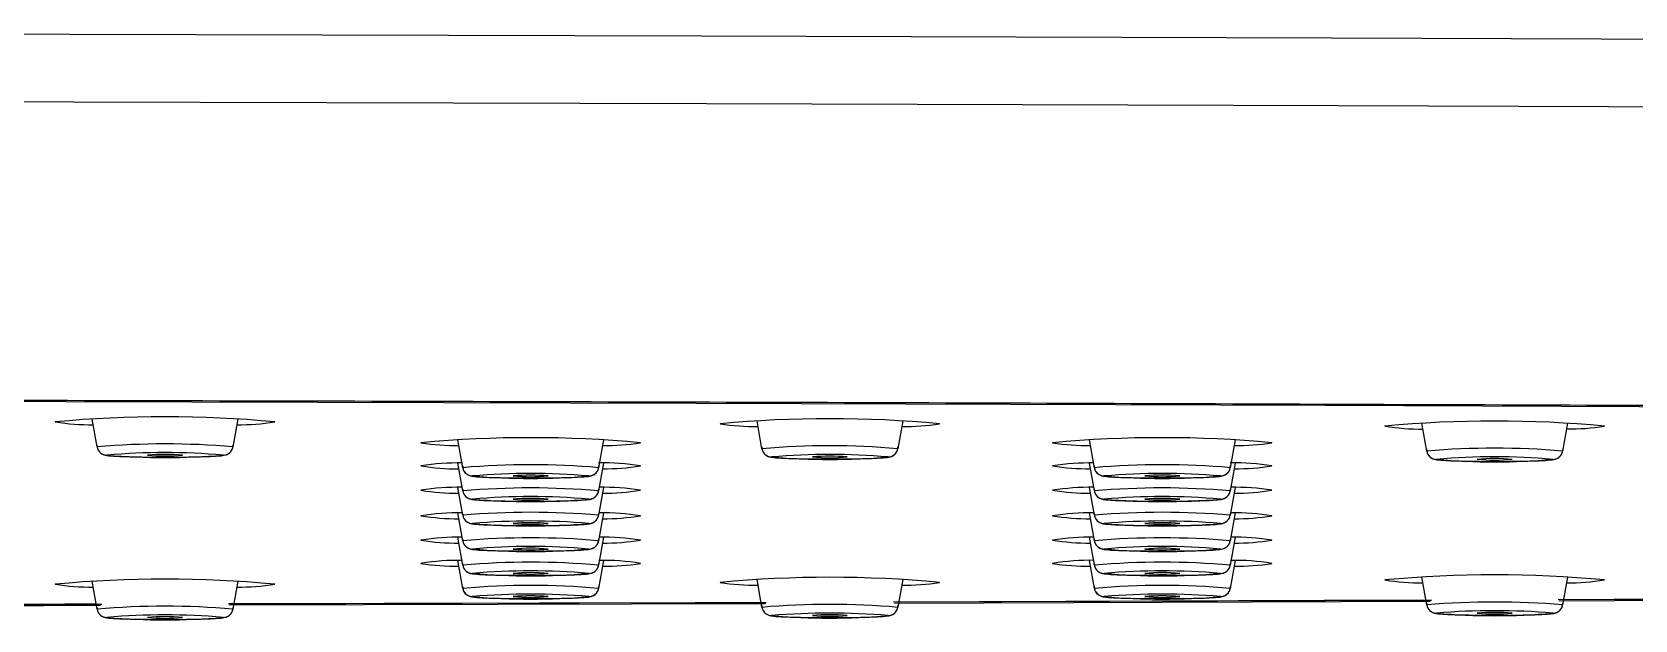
# Model space of a CAD drawing. Extents: x 4885 to 9138, y -729 to 2388.
# Drawn here: x 6244.54 to 6292.75, y 1045.76 to 1063.45 of the extents above; entities that cross this region are included whole.
import ezdxf

# ---------------------------------------------------------------- set-up
doc = ezdxf.new("R2010")
doc.units = 0
doc.header["$LTSCALE"] = 10
doc.header["$MEASUREMENT"] = 0
doc.layers.get('0').update_dxf_attribs({"linetype": 'CONTINUOUS'})

msp = doc.modelspace()

# ---------------------------------------------------------------- linework, layer by layer
for p, q in [((6245.235, 1051.719), (6245.243, 1051.727)), ((6246.492, 1050.968), (6246.344, 1051.805)), ((6250.727, 1051.805), (6250.579, 1050.968)), ((6251.835, 1051.719), (6251.827, 1051.727)), ((6265.235, 1051.664), (6265.243, 1051.672)), ((6266.492, 1050.912), (6266.344, 1051.75)), ((6270.727, 1051.75), (6270.579, 1050.912)), ((6271.835, 1051.664), (6271.827, 1051.672)), ((6286.492, 1050.84), (6286.344, 1051.678)), ((6290.727, 1051.678), (6290.579, 1050.84)), ((6285.235, 1051.592), (6285.243, 1051.6)), ((6291.835, 1051.592), (6291.827, 1051.6)), ((6256.235, 1051.093), (6256.243, 1051.101)), ((6257.492, 1050.341), (6257.344, 1051.179)), ((6261.727, 1051.179), (6261.579, 1050.341)), ((6262.835, 1051.093), (6262.827, 1051.101)), ((6275.235, 1051.093), (6275.243, 1051.101)), ((6276.492, 1050.341), (6276.344, 1051.179)), ((6280.727, 1051.179), (6280.579, 1050.341)), ((6281.835, 1051.093), (6281.827, 1051.101)), ((6256.235, 1050.395), (6256.243, 1050.403)), ((6257.492, 1049.643), (6257.344, 1050.481)), ((6261.727, 1050.481), (6261.579, 1049.643)), ((6262.835, 1050.395), (6262.827, 1050.403)), ((6275.235, 1050.395), (6275.243, 1050.403)), ((6276.492, 1049.643), (6276.344, 1050.481)), ((6280.727, 1050.481), (6280.579, 1049.643)), ((6281.835, 1050.395), (6281.827, 1050.403)), ((6257.492, 1048.91), (6257.344, 1049.748)), ((6261.727, 1049.748), (6261.579, 1048.91)), ((6276.492, 1048.91), (6276.344, 1049.748)), ((6280.727, 1049.748), (6280.579, 1048.91)), ((6256.235, 1049.662), (6256.243, 1049.67)), ((6262.835, 1049.662), (6262.827, 1049.67)), ((6275.235, 1049.662), (6275.243, 1049.67)), ((6281.835, 1049.662), (6281.827, 1049.67)), ((6256.235, 1048.894), (6256.243, 1048.902)), ((6257.492, 1048.142), (6257.344, 1048.98)), ((6261.727, 1048.98), (6261.579, 1048.142)), ((6262.835, 1048.894), (6262.827, 1048.902)), ((6275.235, 1048.894), (6275.243, 1048.902)), ((6276.492, 1048.142), (6276.344, 1048.98)), ((6280.727, 1048.98), (6280.579, 1048.142)), ((6281.835, 1048.894), (6281.827, 1048.902)), ((6256.235, 1048.161), (6256.243, 1048.169)), ((6257.492, 1047.41), (6257.344, 1048.247)), ((6261.727, 1048.247), (6261.579, 1047.41)), ((6262.835, 1048.161), (6262.827, 1048.169)), ((6275.235, 1048.161), (6275.243, 1048.169)), ((6276.492, 1047.41), (6276.344, 1048.247)), ((6280.727, 1048.247), (6280.579, 1047.41)), ((6281.835, 1048.161), (6281.827, 1048.169)), ((6256.235, 1047.463), (6256.243, 1047.471)), ((6257.492, 1046.712), (6257.344, 1047.549)), ((6261.727, 1047.549), (6261.579, 1046.712)), ((6262.835, 1047.463), (6262.827, 1047.471)), ((6275.235, 1047.463), (6275.243, 1047.471)), ((6276.492, 1046.712), (6276.344, 1047.549)), ((6280.727, 1047.549), (6280.579, 1046.712)), ((6281.835, 1047.463), (6281.827, 1047.471)), ((6245.235, 1046.837), (6245.243, 1046.845)), ((6246.492, 1046.085), (6246.344, 1046.923)), ((6250.727, 1046.923), (6250.579, 1046.085)), ((6251.835, 1046.837), (6251.827, 1046.845)), ((6265.235, 1046.892), (6265.243, 1046.9)), ((6266.492, 1046.141), (6266.344, 1046.978)), ((6270.727, 1046.978), (6270.579, 1046.141)), ((6271.835, 1046.892), (6271.827, 1046.9)), ((6285.235, 1046.964), (6285.243, 1046.972)), ((6286.492, 1046.212), (6286.344, 1047.05)), ((6290.727, 1047.05), (6290.579, 1046.212)), ((6291.835, 1046.964), (6291.827, 1046.972)), ((6290.441, 1046.379), (6296.603, 1046.404)), ((6302.342, 1046.413), (6290.466, 1046.364)), ((6290.475, 1046.34), (6302.442, 1046.385)), ((6250.473, 1046.215), (6266.595, 1046.255)), ((6270.477, 1046.265), (6286.594, 1046.326))]:
    msp.add_line(p, q)
at = {"flags": 128}
for points in [[(6074.512, 1063.197), (6093.44, 1063.273), (6112.41, 1063.335), (6131.412, 1063.383), (6150.44, 1063.418), (6169.483, 1063.438), (6188.535, 1063.445), (6207.587, 1063.438), (6226.631, 1063.418), (6245.658, 1063.383), (6264.661, 1063.335), (6283.63, 1063.273), (6302.559, 1063.197)], [(6302.807, 1061.151), (6283.837, 1061.227), (6264.826, 1061.289), (6245.782, 1061.337), (6226.714, 1061.372), (6207.629, 1061.393), (6188.535, 1061.4), (6169.442, 1061.393), (6150.357, 1061.372), (6131.288, 1061.337), (6112.244, 1061.289), (6093.233, 1061.227), (6074.263, 1061.151)], [(6074.728, 1052.143), (6093.621, 1052.219), (6112.554, 1052.281), (6131.521, 1052.329), (6150.512, 1052.363), (6169.52, 1052.384), (6188.535, 1052.391), (6207.551, 1052.384), (6226.558, 1052.363), (6245.55, 1052.329), (6264.516, 1052.281), (6283.45, 1052.219), (6302.342, 1052.143)], [(6270.45, 1046.309), (6283.403, 1046.353), (6286.631, 1046.365)], [(6230.442, 1046.214), (6245.521, 1046.243), (6246.463, 1046.245)], [(6246.636, 1046.229), (6245.55, 1046.227), (6230.453, 1046.198)], [(6250.441, 1046.254), (6264.479, 1046.291), (6266.464, 1046.297)], [(6266.617, 1046.281), (6264.516, 1046.275), (6250.459, 1046.238)], [(6286.636, 1046.349), (6283.45, 1046.337), (6270.458, 1046.293)]]:
    msp.add_lwpolyline(points, dxfattribs=at)
for centre, radius, start, end in [((6248.535, 1015.976), 35.896, 84.7252, 95.2748), ((6246.316, 1058.367), 6.735, 260.7628, 270.4933), ((6250.754, 1058.366), 6.734, 269.5065, 279.2374), ((6268.535, 1015.928), 35.887, 84.7239, 95.2761), ((6288.535, 1015.848), 35.896, 84.7252, 95.2748), ((6259.535, 1015.357), 35.887, 84.724, 95.276), ((6266.315, 1058.297), 6.721, 260.7557, 270.5064), ((6270.756, 1058.297), 6.721, 269.4936, 279.2443), ((6278.535, 1015.357), 35.887, 84.7239, 95.2761), ((6286.316, 1058.239), 6.735, 260.7628, 270.4933), ((6290.754, 1058.239), 6.734, 269.5065, 279.2374), ((6248.535, 1027.434), 23.622, 85.0367, 94.9633), ((6246.787, 1051.02), 0.3, 190.02, 270.0236), ((6248.535, 1030.569), 20.226, 85.0414, 94.9586), ((6248.535, 1070.846), 20.202, 265.0354, 274.9646), ((6248.535, 1044.665), 6.077, 85.0442, 94.9558), ((6248.535, 1056.75), 6.053, 265.0242, 274.9758), ((6250.284, 1051.02), 0.3, 269.977, 349.9809), ((6257.315, 1057.726), 6.721, 260.7559, 270.5062), ((6261.756, 1057.726), 6.721, 269.4936, 279.2443), ((6268.535, 1027.379), 23.622, 85.0367, 94.9633), ((6266.787, 1050.964), 0.3, 190.0254, 270.0045), ((6268.535, 1030.538), 20.202, 85.0354, 94.9646), ((6270.284, 1050.964), 0.3, 269.9955, 349.9746), ((6276.315, 1057.726), 6.721, 260.7557, 270.5064), ((6280.756, 1057.726), 6.721, 269.4936, 279.2443), ((6288.535, 1027.307), 23.622, 85.0367, 94.9633), ((6286.787, 1050.892), 0.3, 190.0176, 270.0245), ((6290.284, 1050.892), 0.3, 269.9755, 349.9824), ((6257.375, 1043.294), 7.191, 89.1698, 99.1154), ((6257.316, 1057.042), 6.735, 260.7628, 270.4933), ((6259.535, 1026.8), 23.63, 85.0384, 94.9616), ((6257.787, 1050.393), 0.3, 190.0122, 270.0177), ((6261.284, 1050.393), 0.3, 269.9829, 349.9886), ((6261.689, 1043.238), 7.248, 80.8983, 90.8709), ((6261.754, 1057.042), 6.734, 269.5065, 279.2374), ((6268.535, 1070.815), 20.226, 265.0414, 274.9586), ((6268.535, 1044.634), 6.053, 85.0244, 94.9756), ((6268.535, 1056.719), 6.078, 265.0444, 274.9556), ((6276.375, 1043.294), 7.191, 89.1696, 99.1155), ((6276.316, 1057.042), 6.734, 260.7626, 270.4935), ((6278.535, 1026.8), 23.63, 85.0384, 94.9616), ((6276.787, 1050.393), 0.3, 190.0122, 270.0177), ((6280.284, 1050.393), 0.3, 269.9829, 349.9886), ((6280.689, 1043.238), 7.248, 80.8983, 90.8709), ((6280.754, 1057.042), 6.734, 269.5065, 279.2374), ((6288.535, 1030.442), 20.226, 85.0414, 94.9586), ((6288.535, 1070.719), 20.202, 265.0354, 274.9646), ((6288.535, 1044.538), 6.077, 85.0442, 94.9558), ((6288.535, 1056.623), 6.053, 265.0242, 274.9758), ((6257.368, 1042.613), 7.14, 89.1996, 99.1304), ((6259.535, 1029.967), 20.202, 85.0354, 94.9646), ((6259.535, 1070.219), 20.202, 265.0354, 274.9646), ((6259.535, 1044.039), 6.077, 85.0442, 94.9558), ((6259.535, 1056.148), 6.077, 265.0442, 274.9558), ((6261.695, 1042.557), 7.196, 80.8843, 90.8344), ((6276.368, 1042.613), 7.139, 89.1994, 99.1306), ((6278.535, 1029.967), 20.202, 85.0354, 94.9646), ((6278.535, 1070.22), 20.202, 265.0354, 274.9646), ((6278.535, 1044.039), 6.078, 85.0444, 94.9556), ((6278.535, 1056.148), 6.078, 265.0444, 274.9556), ((6280.695, 1042.557), 7.196, 80.8843, 90.8344), ((6257.316, 1056.309), 6.735, 260.7628, 270.4933), ((6259.535, 1026.11), 23.622, 85.0367, 94.9633), ((6257.787, 1049.695), 0.3, 190.02, 270.0236), ((6259.535, 1029.245), 20.226, 85.0414, 94.9586), ((6259.535, 1069.521), 20.202, 265.0354, 274.9646), ((6259.535, 1043.341), 6.077, 85.0442, 94.9558), ((6259.535, 1055.426), 6.053, 265.0242, 274.9758), ((6261.284, 1049.695), 0.3, 269.977, 349.9809), ((6261.754, 1056.309), 6.734, 269.5065, 279.2374), ((6276.316, 1056.309), 6.734, 260.7626, 270.4935), ((6278.535, 1026.11), 23.622, 85.0367, 94.9633), ((6276.787, 1049.695), 0.3, 190.02, 270.0236), ((6278.535, 1029.245), 20.226, 85.0414, 94.9586), ((6278.535, 1069.522), 20.202, 265.0354, 274.9646), ((6278.535, 1043.341), 6.078, 85.0444, 94.9556), ((6278.535, 1055.426), 6.053, 265.0244, 274.9756), ((6280.284, 1049.695), 0.3, 269.977, 349.9809), ((6280.754, 1056.309), 6.734, 269.5065, 279.2374), ((6257.369, 1041.834), 7.151, 89.2069, 99.1258), ((6257.315, 1055.532), 6.726, 260.7594, 270.5027), ((6259.535, 1025.393), 23.606, 85.0333, 94.9667), ((6257.787, 1048.962), 0.3, 190.028, 270.0156), ((6261.284, 1048.962), 0.3, 269.985, 349.9729), ((6261.708, 1041.891), 7.093, 80.8577, 90.7673), ((6261.755, 1055.532), 6.725, 269.4971, 279.2408), ((6276.369, 1041.834), 7.15, 89.2068, 99.126), ((6276.315, 1055.532), 6.725, 260.7592, 270.5029), ((6278.535, 1025.393), 23.606, 85.0333, 94.9667), ((6276.787, 1048.962), 0.3, 190.028, 270.0156), ((6280.284, 1048.962), 0.3, 269.985, 349.9729), ((6280.708, 1041.891), 7.093, 80.8577, 90.7673), ((6280.755, 1055.532), 6.725, 269.4971, 279.2408), ((6259.535, 1028.528), 20.21, 85.0374, 94.9626), ((6259.535, 1068.789), 20.202, 265.0354, 274.9646), ((6259.535, 1042.608), 6.077, 85.0442, 94.9558), ((6259.535, 1054.693), 6.053, 265.0242, 274.9758), ((6278.535, 1028.528), 20.21, 85.0374, 94.9626), ((6278.535, 1068.789), 20.202, 265.0354, 274.9646), ((6278.535, 1042.608), 6.078, 85.0444, 94.9556), ((6278.535, 1054.693), 6.053, 265.0244, 274.9756), ((6257.375, 1041.061), 7.191, 89.1701, 99.1153), ((6257.316, 1054.808), 6.735, 260.7628, 270.4933), ((6259.535, 1024.609), 23.622, 85.0367, 94.9633), ((6257.787, 1048.195), 0.3, 190.0254, 270.0045), ((6259.535, 1027.769), 20.202, 85.0354, 94.9646), ((6259.535, 1068.045), 20.226, 265.0414, 274.9586), ((6259.535, 1041.865), 6.053, 85.0242, 94.9758), ((6259.535, 1053.949), 6.077, 265.0442, 274.9558), ((6261.284, 1048.195), 0.3, 269.9961, 349.9754), ((6261.702, 1041.109), 7.143, 80.8709, 90.8092), ((6261.754, 1054.808), 6.734, 269.5065, 279.2374), ((6276.375, 1041.061), 7.191, 89.17, 99.1155), ((6276.316, 1054.808), 6.734, 260.7626, 270.4935), ((6278.535, 1024.609), 23.622, 85.0367, 94.9633), ((6276.787, 1048.195), 0.3, 190.0254, 270.0045), ((6278.535, 1027.769), 20.202, 85.0354, 94.9646), ((6278.535, 1068.045), 20.226, 265.0414, 274.9586), ((6278.535, 1041.864), 6.053, 85.0244, 94.9756), ((6278.535, 1053.949), 6.078, 265.0444, 274.9556), ((6280.284, 1048.195), 0.3, 269.9961, 349.9754), ((6280.702, 1041.109), 7.143, 80.8709, 90.8092), ((6280.754, 1054.808), 6.734, 269.5065, 279.2374), ((6257.38, 1040.32), 7.234, 89.1375, 99.1066), ((6257.315, 1054.097), 6.721, 260.7559, 270.5062), ((6259.535, 1023.876), 23.622, 85.0367, 94.9633), ((6257.787, 1047.462), 0.3, 190.02, 270.0236), ((6261.284, 1047.462), 0.3, 269.977, 349.9809), ((6261.694, 1040.348), 7.206, 80.8874, 90.8362), ((6261.756, 1054.097), 6.721, 269.4936, 279.2443), ((6276.38, 1040.321), 7.234, 89.1373, 99.1068), ((6276.315, 1054.097), 6.721, 260.7557, 270.5064), ((6278.535, 1023.876), 23.622, 85.0367, 94.9633), ((6276.787, 1047.462), 0.3, 190.02, 270.0236), ((6280.284, 1047.462), 0.3, 269.977, 349.9809), ((6280.694, 1040.348), 7.206, 80.8874, 90.8362), ((6280.756, 1054.097), 6.721, 269.4936, 279.2443), ((6248.535, 1011.093), 35.896, 84.7252, 95.2748), ((6259.535, 1027.011), 20.226, 85.0414, 94.9586), ((6259.535, 1067.288), 20.202, 265.0354, 274.9646), ((6259.535, 1041.107), 6.077, 85.0442, 94.9558), ((6259.535, 1053.192), 6.053, 265.0242, 274.9758), ((6268.535, 1011.157), 35.887, 84.7239, 95.2761), ((6266.315, 1053.526), 6.721, 260.7557, 270.5064), ((6270.756, 1053.526), 6.721, 269.4936, 279.2443), ((6278.535, 1027.011), 20.226, 85.0414, 94.9586), ((6278.535, 1067.288), 20.202, 265.0354, 274.9646), ((6278.535, 1041.107), 6.078, 85.0444, 94.9556), ((6278.535, 1053.192), 6.053, 265.0244, 274.9756), ((6288.535, 1011.221), 35.896, 84.7252, 95.2748), ((6286.316, 1053.611), 6.735, 260.7628, 270.4933), ((6290.754, 1053.611), 6.734, 269.5065, 279.2374), ((6246.316, 1053.484), 6.735, 260.7628, 270.4933), ((6250.754, 1053.484), 6.734, 269.5065, 279.2374), ((6259.535, 1023.178), 23.622, 85.0367, 94.9633), ((6257.787, 1046.764), 0.3, 190.0254, 270.0045), ((6259.535, 1026.338), 20.202, 85.0354, 94.9646), ((6259.535, 1066.598), 20.21, 265.0374, 274.9626), ((6259.535, 1040.434), 6.053, 85.0242, 94.9758), ((6259.535, 1052.518), 6.077, 265.0442, 274.9558), ((6261.284, 1046.764), 0.3, 269.9961, 349.9754), ((6278.535, 1023.178), 23.622, 85.0367, 94.9633), ((6276.787, 1046.764), 0.3, 190.0254, 270.0045), ((6278.535, 1026.338), 20.202, 85.0354, 94.9646), ((6278.535, 1066.598), 20.21, 265.0374, 274.9626), ((6278.535, 1040.433), 6.053, 85.0244, 94.9756), ((6278.535, 1052.519), 6.078, 265.0444, 274.9556), ((6280.284, 1046.764), 0.3, 269.9961, 349.9754), ((6248.535, 1022.552), 23.622, 85.0367, 94.9633), ((6246.787, 1046.137), 0.3, 190.02, 270.0236), ((6248.535, 1025.687), 20.226, 85.0414, 94.9586), ((6250.284, 1046.137), 0.3, 269.977, 349.9809), ((6268.535, 1022.599), 23.63, 85.0384, 94.9616), ((6266.787, 1046.193), 0.3, 190.0122, 270.0177), ((6268.535, 1025.767), 20.202, 85.0354, 94.9646), ((6268.535, 1066.019), 20.202, 265.0354, 274.9646), ((6268.535, 1039.838), 6.078, 85.0444, 94.9556), ((6268.535, 1051.94), 6.069, 265.0377, 274.9623), ((6270.284, 1046.193), 0.3, 269.9823, 349.9878), ((6288.535, 1022.679), 23.622, 85.0367, 94.9633), ((6286.787, 1046.265), 0.3, 190.0176, 270.0245), ((6288.535, 1025.814), 20.226, 85.0414, 94.9586), ((6288.535, 1066.091), 20.202, 265.0354, 274.9646), ((6288.535, 1039.91), 6.077, 85.0442, 94.9558), ((6288.535, 1051.995), 6.053, 265.0242, 274.9758), ((6290.284, 1046.265), 0.3, 269.9755, 349.9824), ((6248.535, 1065.963), 20.202, 265.0354, 274.9646), ((6248.535, 1039.783), 6.077, 85.0442, 94.9558), ((6248.535, 1051.867), 6.053, 265.0242, 274.9758)]:
    msp.add_arc(centre, radius, start, end)
for points, knots in [([(6302.442, 1052.171), (6291.632, 1052.214), (6270.022, 1052.301), (6237.466, 1052.38), (6204.855, 1052.421), (6172.216, 1052.421), (6139.605, 1052.38), (6107.049, 1052.301), (6085.439, 1052.214), (6074.629, 1052.171)], [0, 0, 0, 0, 0.142913, 0.285691, 0.428514, 0.571485, 0.714307, 0.857085, 1, 1, 1, 1]), ([(6246.487, 1051.02), (6246.491, 1050.982), (6246.499, 1050.913), (6246.548, 1050.832), (6246.603, 1050.778), (6246.656, 1050.746), (6246.7, 1050.728), (6246.745, 1050.716), (6246.839, 1050.7), (6247.041, 1050.685), (6247.526, 1050.668), (6248.01, 1050.66), (6248.309, 1050.66), (6248.381, 1050.66)], [0, 0, 0, 0, 0.0400002, 0.0725912, 0.1005258, 0.1253391, 0.1486873, 0.1778615, 0.2344274, 0.4621144, 0.6888002, 0.9254414, 1, 1, 1, 1]), ([(6248.381, 1050.66), (6248.534, 1050.659), (6248.91, 1050.658), (6249.484, 1050.667), (6249.995, 1050.683), (6250.23, 1050.701), (6250.328, 1050.716), (6250.397, 1050.737), (6250.466, 1050.775), (6250.531, 1050.84), (6250.576, 1050.927), (6250.581, 1050.991), (6250.584, 1051.02)], [0, 0, 0, 0, 0.142925, 0.352499, 0.562939, 0.778486, 0.84991, 0.881816, 0.908021, 0.938484, 0.972504, 1, 1, 1, 1]), ([(6266.487, 1050.964), (6266.491, 1050.926), (6266.499, 1050.858), (6266.548, 1050.776), (6266.603, 1050.722), (6266.656, 1050.69), (6266.7, 1050.673), (6266.745, 1050.66), (6266.839, 1050.644), (6267.041, 1050.629), (6267.526, 1050.613), (6268.01, 1050.604), (6268.309, 1050.604), (6268.381, 1050.604)], [0, 0, 0, 0, 0.039979, 0.072572, 0.100511, 0.125317, 0.148674, 0.177841, 0.234407, 0.4621, 0.688793, 0.925437, 1, 1, 1, 1]), ([(6268.381, 1050.604), (6268.534, 1050.604), (6268.91, 1050.603), (6269.484, 1050.611), (6269.995, 1050.627), (6270.23, 1050.645), (6270.328, 1050.66), (6270.397, 1050.682), (6270.466, 1050.72), (6270.531, 1050.784), (6270.576, 1050.871), (6270.581, 1050.935), (6270.584, 1050.964)], [0, 0, 0, 0, 0.142928, 0.352502, 0.562947, 0.77849, 0.849923, 0.881833, 0.908032, 0.938488, 0.972522, 1, 1, 1, 1]), ([(6286.487, 1050.892), (6286.491, 1050.855), (6286.499, 1050.786), (6286.548, 1050.704), (6286.603, 1050.65), (6286.656, 1050.619), (6286.7, 1050.601), (6286.745, 1050.589), (6286.839, 1050.573), (6287.041, 1050.558), (6287.526, 1050.541), (6288.01, 1050.532), (6288.309, 1050.532), (6288.381, 1050.532)], [0, 0, 0, 0, 0.0399981, 0.0725905, 0.1005273, 0.1253407, 0.148689, 0.177854, 0.2344297, 0.4621172, 0.6888034, 0.9254411, 1, 1, 1, 1]), ([(6288.381, 1050.532), (6288.534, 1050.532), (6288.91, 1050.531), (6289.484, 1050.539), (6289.995, 1050.555), (6290.23, 1050.573), (6290.328, 1050.588), (6290.397, 1050.61), (6290.466, 1050.648), (6290.531, 1050.713), (6290.576, 1050.799), (6290.581, 1050.864), (6290.584, 1050.892)], [0, 0, 0, 0, 0.142926, 0.352503, 0.562938, 0.778485, 0.849909, 0.881816, 0.908021, 0.938484, 0.972504, 1, 1, 1, 1]), ([(6257.487, 1050.393), (6257.491, 1050.355), (6257.499, 1050.287), (6257.548, 1050.205), (6257.603, 1050.151), (6257.656, 1050.12), (6257.7, 1050.102), (6257.745, 1050.09), (6257.839, 1050.074), (6258.041, 1050.059), (6258.526, 1050.042), (6259.01, 1050.033), (6259.309, 1050.033), (6259.381, 1050.033)], [0, 0, 0, 0, 0.039979, 0.072587, 0.100526, 0.125334, 0.148677, 0.177854, 0.234419, 0.462109, 0.688797, 0.925441, 1, 1, 1, 1]), ([(6259.381, 1050.033), (6259.534, 1050.033), (6259.91, 1050.032), (6260.484, 1050.04), (6260.995, 1050.056), (6261.23, 1050.074), (6261.328, 1050.089), (6261.397, 1050.111), (6261.466, 1050.149), (6261.531, 1050.214), (6261.576, 1050.3), (6261.581, 1050.365), (6261.584, 1050.393)], [0, 0, 0, 0, 0.142928, 0.352504, 0.562948, 0.778498, 0.849922, 0.881833, 0.908033, 0.938488, 0.972522, 1, 1, 1, 1]), ([(6276.487, 1050.393), (6276.491, 1050.355), (6276.499, 1050.287), (6276.548, 1050.205), (6276.603, 1050.151), (6276.656, 1050.12), (6276.7, 1050.102), (6276.745, 1050.09), (6276.839, 1050.074), (6277.041, 1050.059), (6277.526, 1050.042), (6278.01, 1050.033), (6278.309, 1050.033), (6278.381, 1050.033)], [0, 0, 0, 0, 0.039979, 0.072587, 0.100526, 0.125334, 0.148675, 0.177854, 0.234418, 0.462108, 0.688797, 0.925441, 1, 1, 1, 1]), ([(6278.381, 1050.033), (6278.534, 1050.033), (6278.91, 1050.032), (6279.484, 1050.04), (6279.995, 1050.056), (6280.23, 1050.074), (6280.328, 1050.089), (6280.397, 1050.111), (6280.466, 1050.149), (6280.531, 1050.214), (6280.576, 1050.3), (6280.581, 1050.365), (6280.584, 1050.393)], [0, 0, 0, 0, 0.1429277, 0.3525044, 0.5629467, 0.7784983, 0.8499224, 0.8818327, 0.908033, 0.9384875, 0.9725221, 1, 1, 1, 1]), ([(6257.487, 1049.695), (6257.491, 1049.657), (6257.499, 1049.589), (6257.548, 1049.507), (6257.603, 1049.453), (6257.656, 1049.422), (6257.7, 1049.404), (6257.745, 1049.392), (6257.839, 1049.375), (6258.041, 1049.361), (6258.526, 1049.344), (6259.01, 1049.335), (6259.309, 1049.335), (6259.381, 1049.335)], [0, 0, 0, 0, 0.0400002, 0.0725912, 0.1005258, 0.1253391, 0.1486873, 0.1778615, 0.2344274, 0.4621144, 0.6888002, 0.9254414, 1, 1, 1, 1]), ([(6259.381, 1049.335), (6259.534, 1049.335), (6259.91, 1049.334), (6260.484, 1049.342), (6260.995, 1049.358), (6261.23, 1049.376), (6261.328, 1049.391), (6261.397, 1049.413), (6261.466, 1049.451), (6261.531, 1049.516), (6261.576, 1049.602), (6261.581, 1049.667), (6261.584, 1049.695)], [0, 0, 0, 0, 0.142925, 0.352499, 0.562939, 0.778486, 0.84991, 0.881816, 0.908021, 0.938484, 0.972504, 1, 1, 1, 1]), ([(6276.487, 1049.695), (6276.491, 1049.657), (6276.499, 1049.589), (6276.548, 1049.507), (6276.603, 1049.453), (6276.656, 1049.422), (6276.7, 1049.404), (6276.745, 1049.392), (6276.839, 1049.375), (6277.041, 1049.361), (6277.526, 1049.344), (6278.01, 1049.335), (6278.309, 1049.335), (6278.381, 1049.335)], [0, 0, 0, 0, 0.04, 0.072591, 0.100526, 0.125339, 0.148686, 0.177861, 0.234426, 0.462113, 0.6888, 0.925441, 1, 1, 1, 1]), ([(6278.381, 1049.335), (6278.534, 1049.335), (6278.91, 1049.334), (6279.484, 1049.342), (6279.995, 1049.358), (6280.23, 1049.376), (6280.328, 1049.391), (6280.397, 1049.413), (6280.466, 1049.451), (6280.531, 1049.516), (6280.576, 1049.602), (6280.581, 1049.667), (6280.584, 1049.695)], [0, 0, 0, 0, 0.142925, 0.352499, 0.562938, 0.778485, 0.84991, 0.881816, 0.908021, 0.938484, 0.972504, 1, 1, 1, 1]), ([(6257.487, 1048.962), (6257.491, 1048.925), (6257.499, 1048.856), (6257.548, 1048.774), (6257.603, 1048.72), (6257.656, 1048.689), (6257.7, 1048.671), (6257.745, 1048.659), (6257.839, 1048.643), (6258.041, 1048.628), (6258.526, 1048.611), (6259.01, 1048.602), (6259.309, 1048.602), (6259.381, 1048.602)], [0, 0, 0, 0, 0.039978, 0.072587, 0.100525, 0.125339, 0.148687, 0.177852, 0.234427, 0.462116, 0.688803, 0.925441, 1, 1, 1, 1]), ([(6259.381, 1048.602), (6259.534, 1048.602), (6259.91, 1048.601), (6260.484, 1048.609), (6260.995, 1048.625), (6261.23, 1048.643), (6261.328, 1048.658), (6261.397, 1048.68), (6261.466, 1048.718), (6261.531, 1048.783), (6261.576, 1048.869), (6261.581, 1048.934), (6261.584, 1048.962)], [0, 0, 0, 0, 0.142926, 0.352503, 0.562938, 0.778485, 0.849909, 0.881816, 0.908021, 0.938484, 0.972504, 1, 1, 1, 1]), ([(6276.487, 1048.962), (6276.491, 1048.925), (6276.499, 1048.856), (6276.548, 1048.774), (6276.603, 1048.72), (6276.656, 1048.689), (6276.7, 1048.671), (6276.745, 1048.659), (6276.839, 1048.643), (6277.041, 1048.628), (6277.526, 1048.611), (6278.01, 1048.602), (6278.309, 1048.602), (6278.381, 1048.602)], [0, 0, 0, 0, 0.039978, 0.072587, 0.100525, 0.125339, 0.148686, 0.177852, 0.234425, 0.462114, 0.688803, 0.925441, 1, 1, 1, 1]), ([(6278.381, 1048.602), (6278.534, 1048.602), (6278.91, 1048.601), (6279.484, 1048.609), (6279.995, 1048.625), (6280.23, 1048.643), (6280.328, 1048.658), (6280.397, 1048.68), (6280.466, 1048.718), (6280.531, 1048.783), (6280.576, 1048.869), (6280.581, 1048.934), (6280.584, 1048.962)], [0, 0, 0, 0, 0.142926, 0.352503, 0.562937, 0.778485, 0.849909, 0.881816, 0.908021, 0.938484, 0.972504, 1, 1, 1, 1]), ([(6257.487, 1048.195), (6257.491, 1048.157), (6257.499, 1048.088), (6257.548, 1048.006), (6257.603, 1047.953), (6257.656, 1047.921), (6257.7, 1047.903), (6257.745, 1047.891), (6257.839, 1047.875), (6258.043, 1047.86), (6258.473, 1047.844), (6258.836, 1047.839), (6258.992, 1047.837)], [0, 0, 0, 0, 0.0465453, 0.084471, 0.1169828, 0.1458577, 0.1730278, 0.2069667, 0.2728031, 0.5377598, 0.8015514, 1, 1, 1, 1]), ([(6258.992, 1047.837), (6259.05, 1047.837), (6259.31, 1047.832), (6259.847, 1047.833), (6260.482, 1047.841), (6260.996, 1047.858), (6261.23, 1047.876), (6261.328, 1047.89), (6261.397, 1047.912), (6261.466, 1047.95), (6261.531, 1048.015), (6261.576, 1048.102), (6261.581, 1048.166), (6261.584, 1048.195)], [0, 0, 0, 0, 0.052975, 0.239539, 0.425488, 0.612201, 0.80345, 0.866822, 0.895135, 0.918386, 0.945404, 0.975604, 1, 1, 1, 1]), ([(6276.487, 1048.195), (6276.491, 1048.157), (6276.499, 1048.088), (6276.548, 1048.006), (6276.603, 1047.953), (6276.656, 1047.921), (6276.7, 1047.903), (6276.745, 1047.891), (6276.838, 1047.875), (6277.043, 1047.86), (6277.473, 1047.844), (6277.836, 1047.839), (6277.992, 1047.837)], [0, 0, 0, 0, 0.046545, 0.084471, 0.116983, 0.145858, 0.173026, 0.206966, 0.272801, 0.537758, 0.801551, 1, 1, 1, 1]), ([(6277.992, 1047.837), (6278.05, 1047.837), (6278.31, 1047.832), (6278.847, 1047.833), (6279.482, 1047.841), (6279.996, 1047.858), (6280.23, 1047.876), (6280.328, 1047.89), (6280.397, 1047.912), (6280.466, 1047.95), (6280.531, 1048.015), (6280.576, 1048.102), (6280.581, 1048.166), (6280.584, 1048.195)], [0, 0, 0, 0, 0.052975, 0.23954, 0.425489, 0.6122, 0.80345, 0.866822, 0.895135, 0.918386, 0.945404, 0.975604, 1, 1, 1, 1]), ([(6257.487, 1047.462), (6257.491, 1047.424), (6257.499, 1047.355), (6257.548, 1047.273), (6257.603, 1047.22), (6257.656, 1047.188), (6257.7, 1047.17), (6257.745, 1047.158), (6257.839, 1047.142), (6258.043, 1047.127), (6258.473, 1047.111), (6258.836, 1047.106), (6258.992, 1047.105)], [0, 0, 0, 0, 0.046546, 0.084472, 0.116984, 0.145859, 0.173029, 0.206969, 0.272794, 0.537764, 0.80155, 1, 1, 1, 1]), ([(6258.992, 1047.105), (6259.05, 1047.104), (6259.31, 1047.099), (6259.847, 1047.1), (6260.482, 1047.108), (6260.996, 1047.125), (6261.23, 1047.143), (6261.328, 1047.157), (6261.397, 1047.179), (6261.466, 1047.217), (6261.531, 1047.282), (6261.576, 1047.369), (6261.581, 1047.433), (6261.584, 1047.462)], [0, 0, 0, 0, 0.052978, 0.239544, 0.425494, 0.612213, 0.803455, 0.866828, 0.895138, 0.918389, 0.945418, 0.975604, 1, 1, 1, 1]), ([(6276.487, 1047.462), (6276.491, 1047.424), (6276.499, 1047.355), (6276.548, 1047.273), (6276.603, 1047.22), (6276.656, 1047.188), (6276.7, 1047.17), (6276.745, 1047.158), (6276.839, 1047.142), (6277.043, 1047.127), (6277.473, 1047.111), (6277.836, 1047.106), (6277.992, 1047.105)], [0, 0, 0, 0, 0.046546, 0.084472, 0.116984, 0.145859, 0.173028, 0.206968, 0.272793, 0.537762, 0.80155, 1, 1, 1, 1]), ([(6277.992, 1047.105), (6278.05, 1047.104), (6278.31, 1047.099), (6278.847, 1047.1), (6279.482, 1047.108), (6279.996, 1047.125), (6280.23, 1047.143), (6280.328, 1047.157), (6280.397, 1047.179), (6280.466, 1047.217), (6280.531, 1047.282), (6280.576, 1047.369), (6280.581, 1047.433), (6280.584, 1047.462)], [0, 0, 0, 0, 0.0529783, 0.239544, 0.4254939, 0.6122117, 0.803455, 0.8668281, 0.8951378, 0.9183894, 0.9454185, 0.9756037, 1, 1, 1, 1]), ([(6257.487, 1046.764), (6257.491, 1046.726), (6257.499, 1046.657), (6257.548, 1046.575), (6257.603, 1046.522), (6257.656, 1046.49), (6257.7, 1046.472), (6257.745, 1046.46), (6257.839, 1046.444), (6258.043, 1046.429), (6258.473, 1046.413), (6258.836, 1046.408), (6258.992, 1046.407)], [0, 0, 0, 0, 0.046524, 0.084451, 0.116963, 0.145832, 0.173012, 0.206952, 0.27278, 0.537746, 0.801545, 1, 1, 1, 1]), ([(6258.992, 1046.407), (6259.05, 1046.406), (6259.31, 1046.401), (6259.847, 1046.402), (6260.482, 1046.41), (6260.996, 1046.427), (6261.23, 1046.445), (6261.328, 1046.459), (6261.397, 1046.481), (6261.466, 1046.519), (6261.531, 1046.584), (6261.576, 1046.671), (6261.581, 1046.735), (6261.584, 1046.764)], [0, 0, 0, 0, 0.0529787, 0.2395458, 0.4254969, 0.6122177, 0.8034621, 0.8668424, 0.8951486, 0.9184004, 0.9454218, 0.9756196, 1, 1, 1, 1]), ([(6276.487, 1046.764), (6276.491, 1046.726), (6276.499, 1046.657), (6276.548, 1046.575), (6276.603, 1046.522), (6276.656, 1046.49), (6276.7, 1046.472), (6276.745, 1046.46), (6276.839, 1046.444), (6277.043, 1046.429), (6277.473, 1046.413), (6277.836, 1046.408), (6277.992, 1046.407)], [0, 0, 0, 0, 0.046524, 0.08445, 0.116963, 0.145832, 0.173011, 0.206952, 0.272778, 0.537744, 0.801545, 1, 1, 1, 1]), ([(6277.992, 1046.407), (6278.05, 1046.406), (6278.31, 1046.401), (6278.847, 1046.402), (6279.482, 1046.41), (6279.996, 1046.427), (6280.23, 1046.445), (6280.328, 1046.459), (6280.397, 1046.481), (6280.466, 1046.519), (6280.531, 1046.584), (6280.576, 1046.671), (6280.581, 1046.735), (6280.584, 1046.764)], [0, 0, 0, 0, 0.052979, 0.239546, 0.425497, 0.612217, 0.803462, 0.866842, 0.895149, 0.9184, 0.945422, 0.97562, 1, 1, 1, 1]), ([(6230.474, 1046.174), (6232.804, 1046.176), (6238.187, 1046.181), (6243.555, 1046.197), (6246.599, 1046.205)], [0, 0, 0, 0, 0.4328, 1, 1, 1, 1]), ([(6246.487, 1046.137), (6246.491, 1046.099), (6246.499, 1046.031), (6246.548, 1045.949), (6246.603, 1045.895), (6246.656, 1045.863), (6246.7, 1045.846), (6246.745, 1045.834), (6246.839, 1045.817), (6247.043, 1045.803), (6247.473, 1045.786), (6247.836, 1045.782), (6247.992, 1045.78)], [0, 0, 0, 0, 0.046546, 0.084472, 0.116984, 0.145859, 0.173029, 0.206969, 0.272806, 0.537764, 0.80155, 1, 1, 1, 1]), ([(6247.992, 1045.78), (6248.05, 1045.779), (6248.31, 1045.775), (6248.847, 1045.776), (6249.482, 1045.784), (6249.996, 1045.8), (6250.23, 1045.818), (6250.328, 1045.833), (6250.397, 1045.855), (6250.466, 1045.893), (6250.531, 1045.957), (6250.576, 1046.044), (6250.581, 1046.108), (6250.584, 1046.137)], [0, 0, 0, 0, 0.052978, 0.239544, 0.425494, 0.612213, 0.803455, 0.866828, 0.895138, 0.918389, 0.945418, 0.975604, 1, 1, 1, 1]), ([(6266.487, 1046.193), (6266.491, 1046.155), (6266.499, 1046.086), (6266.548, 1046.005), (6266.603, 1045.951), (6266.656, 1045.919), (6266.7, 1045.901), (6266.745, 1045.889), (6266.839, 1045.873), (6267.043, 1045.859), (6267.473, 1045.842), (6267.836, 1045.838), (6267.992, 1045.836)], [0, 0, 0, 0, 0.046523, 0.084471, 0.116983, 0.145849, 0.173013, 0.206968, 0.272791, 0.537752, 0.801549, 1, 1, 1, 1]), ([(6267.992, 1045.836), (6268.05, 1045.835), (6268.31, 1045.83), (6268.847, 1045.832), (6269.482, 1045.84), (6269.996, 1045.856), (6270.23, 1045.874), (6270.328, 1045.889), (6270.397, 1045.91), (6270.466, 1045.948), (6270.531, 1046.013), (6270.576, 1046.1), (6270.581, 1046.164), (6270.584, 1046.193)], [0, 0, 0, 0, 0.0529765, 0.239545, 0.4254936, 0.6122136, 0.8034581, 0.8668381, 0.8951479, 0.9183999, 0.9454226, 0.9756194, 1, 1, 1, 1]), ([(6286.487, 1046.265), (6286.491, 1046.227), (6286.499, 1046.158), (6286.548, 1046.076), (6286.603, 1046.023), (6286.656, 1045.991), (6286.7, 1045.973), (6286.745, 1045.961), (6286.839, 1045.945), (6287.043, 1045.93), (6287.473, 1045.914), (6287.836, 1045.909), (6287.992, 1045.908)], [0, 0, 0, 0, 0.046546, 0.084473, 0.116983, 0.145858, 0.173028, 0.206967, 0.272804, 0.537762, 0.801555, 1, 1, 1, 1]), ([(6287.992, 1045.908), (6288.05, 1045.907), (6288.31, 1045.902), (6288.847, 1045.903), (6289.482, 1045.911), (6289.996, 1045.928), (6290.23, 1045.946), (6290.328, 1045.96), (6290.397, 1045.982), (6290.466, 1046.02), (6290.531, 1046.085), (6290.576, 1046.172), (6290.581, 1046.236), (6290.584, 1046.265)], [0, 0, 0, 0, 0.052978, 0.239543, 0.425493, 0.612206, 0.803455, 0.866828, 0.895138, 0.91839, 0.945419, 0.975604, 1, 1, 1, 1])]:
    msp.add_open_spline(points, degree=3, knots=knots)

doc.saveas('drawing.dxf')
